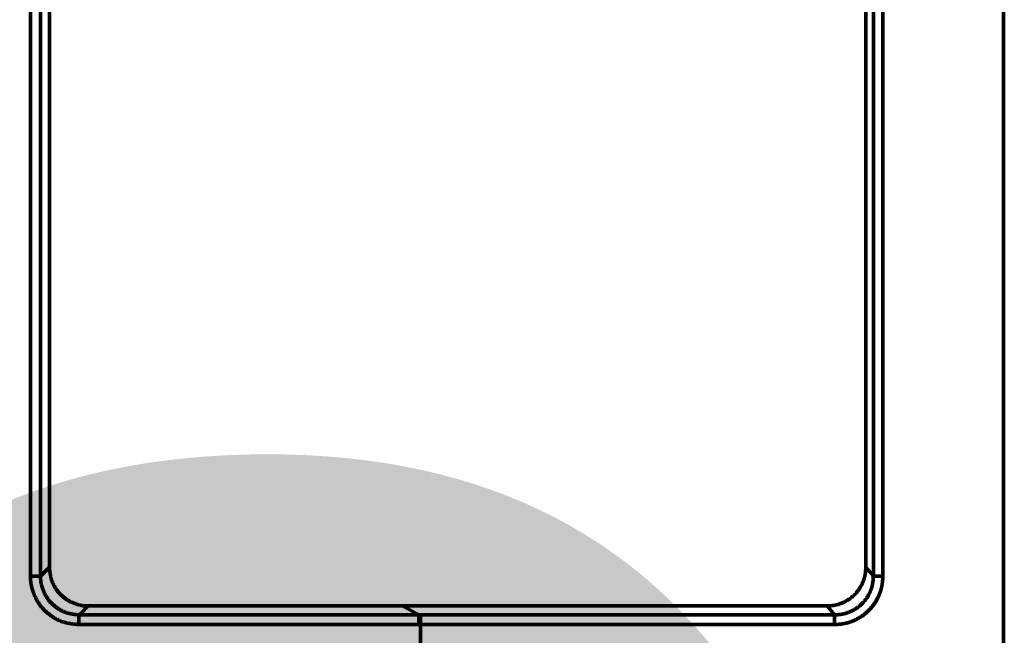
# Model space of a CAD drawing. Header units: millimetres. Extents: x -6033 to 120673, y -4970 to 90533.
# Drawn here: x 87178 to 87229.1, y 68398.7 to 68430.4 of the extents above; entities that cross this region are included whole.
import ezdxf
from ezdxf.enums import TextEntityAlignment as Align

# ---------------------------------------------------------------- set-up
doc = ezdxf.new("R2010")
doc.units = ezdxf.units.MM
doc.linetypes.add('I-PLAN$0$ACAD_ISO02W100', pattern=[15, 12, -3])
doc.linetypes.add('I-PLAN$0$DASH', pattern=[0.35, 0.25, -0.1])
doc.layers.add('I-AR$0$I-SCOPE', color=252, linetype='Continuous', lineweight=35)
doc.layers.add('I-PLAN$0$_ACM-A-WALL-HACH', color=251, linetype='Continuous', lineweight=9)
for name, color, linetype in [('I-CEILING$0$I-RCP-AIR', 64, 'Continuous'), ('I-CEILING$0$RC-Hatch【天花填充】', 251, 'Continuous'), ('I-PLAN$0$I-PL-FURN', 1, 'I-PLAN$0$DASH')]:
    doc.layers.add(name, color=color, linetype=linetype)
doc.styles.add('I-CEILING$0$黑体', font='simhei.ttf', dxfattribs={"height": 600})
doc.styles.add('I-PLAN$0$Arial', font='ARIALUNI.ttf')

# ---------------------------------------------------------------- blocks, each defined once
blk = doc.blocks.new('I-AR')
at = {"layer": 'I-AR$0$I-SCOPE'}
h = blk.add_hatch(dxfattribs=at)
h.set_pattern_fill('ANSI31', color=256, scale=200)
h.paths.add_polyline_path([(63300, 72640), (66630, 72640), (66630, 70889.383), (90600, 70890), (90600, 66390), (96650, 66390), (96650, 24876.398), (18340, 24876.398), (18340, 66390), (48090, 66390), (48090, 72640), (51400, 72640), (51400, 72649.887), (52869.5, 72649.887), (52869.5, 72640), (55240, 72640), (55240, 72790), (59460, 72790), (59460, 72640), (61830.5, 72640), (61830.5, 72649.887), (63300, 72649.887)], flags=16)
h.paths.add_polyline_path([(7330, 0), (7330, -1770), (11180, -1770), (11180, 0), (18450, 0), (18450, 2900), (27550, 2900), (27550, 18090), (37037.331, 18090), (37037.331, 17350), (96200, 17350), (96200, 18120), (114640, 18120), (114640, 84500), (0, 84500), (0, 0)])
blk = doc.blocks.new('I-PLAN')
at = {"layer": 'I-PLAN$0$_ACM-A-WALL-HACH'}
h = blk.add_hatch(dxfattribs=at)
h.set_pattern_fill('ANSI31', color=256, scale=10, angle=45)
h.paths.add_polyline_path([(88260, 70790), (88260, 70890), (88030, 70890), (88030, 70790), (88230, 70790)], flags=17)
h.paths.add_polyline_path([(79671.546, 69390), (78155, 69390), (78155, 68990), (77955, 68990), (77955, 69590), (79671.546, 69590)], flags=17)
h.paths.add_polyline_path([(80271.546, 69390), (80271.546, 69590), (80780, 69590), (80780, 68990), (80580, 68990), (80580, 69390)], flags=17)
h.paths.add_polyline_path([(74580, 69590), (73930, 69590), (73930, 69390), (74580, 69390)])
h.paths.add_polyline_path([(68780, 69590), (69430, 69590), (69430, 69390), (68780, 69390)])
h.paths.add_polyline_path([(87280, 66490), (87480, 66490), (87480, 66390), (87280, 66390)])
h.paths.add_polyline_path([(82180, 68990), (82180, 69390), (84230, 69390), (84230, 66490), (84430, 66490), (84430, 69390), (85280, 69390), (85280, 69590), (81980, 69590), (81980, 68990)])
h.paths.add_polyline_path([(87480, 67390), (87480, 69390), (88280, 69390), (88280, 69590), (88080, 69590), (86480, 69590), (86480, 69390), (87280, 69390), (87280, 67390)], flags=17)
h.paths.add_polyline_path([(72130, 68170), (72130, 66490), (72330, 66490), (72330, 67870), (73130, 67870), (73130, 68070), (72330, 68070), (72330, 68170)])
h.paths.add_polyline_path([(71230, 68170), (71230, 66390), (71030, 66390), (71030, 67870), (70230, 67870), (70230, 68070), (71030, 68070), (71030, 68170)])
h.paths.add_polyline_path([(72130, 69070), (72330, 69070), (72330, 69390), (73030, 69390), (73030, 69590), (72130, 69590)])
h.paths.add_polyline_path([(71230, 69070), (71030, 69070), (71030, 69390), (70330, 69390), (70330, 69590), (71230, 69590)])
h.paths.add_polyline_path([(67800, 69490), (67830, 69490), (67830, 69590), (67800, 69590)], flags=17)
h.paths.add_polyline_path([(76755, 69590), (75180, 69590), (75180, 69390), (75330, 69390), (75330, 66390), (75530, 66390), (75530, 69390), (76555, 69390), (76555, 68990), (76755, 68990)])
h.paths.add_polyline_path([(68180, 69590), (68180, 69390), (68030, 69390), (68030, 66520), (67780, 66520), (67780, 66390), (67400, 66390), (67400, 66720), (67830, 66720), (67830, 69590)])
edge = h.paths.add_edge_path()
edge.add_line((89860, 70890), (88860, 70890))
edge.add_line((75530, 66520), (84230, 66520))
edge.add_line((75530, 66720), (84230, 66720))
at = {"layer": 'I-PLAN$0$I-PL-FURN', "linetype": 'I-PLAN$0$ACAD_ISO02W100', "insert": (86615.717, 68406.556), "char_height": 100, "width": 151170.16662, "attachment_point": 1, "style": 'I-PLAN$0$Arial'}
blk.add_mtext('{\\fArial Unicode MS|b0|i0|c134|p34;1800x700}', dxfattribs=at)
blk = doc.blocks.new('I-CEILING$0$RPK-22-40FSNQS')
at = {"color": 0, "lineweight": 50}
for p, q in [((-370.414504, -51.398138), (370.414516, -51.398138)), ((12.433968, -57.603182), (51.967658, -57.603182)), ((51.967658, -58.09299), (51.967658, -57.603182)), ((51.508896, -58.481218), (51.967658, -58.09299)), ((12.96214, -58.481218), (51.508896, -58.481218)), ((53.95866, -60.08462), (53.500048, -60.472714)), ((53.95866, -98.965252), (53.95866, -60.08462)), ((54.456598, -98.98318), (54.456598, -60.092556)), ((53.500048, -81.310286), (53.500048, -60.472714)), ((53.499988, -82.326264), (53.500048, -81.310286)), ((53.499988, -82.326264), (53.95866, -81.48232)), ((55.543384, -81.406264), (54.456598, -81.406264)), ((53.499988, -98.506596), (53.499988, -82.326264)), ((53.499988, -98.506596), (53.86167, -98.868256)), ((53.86167, -98.868256), (53.95866, -98.965252)), ((51.500938, -100.49814), (-48.000016, -100.49814)), ((51.70477, -100.701988), (51.500938, -100.49814)), ((51.957644, -100.954898), (51.70477, -100.701988)), ((-51.934698, -100.954898), (51.957644, -100.954898)), ((51.957644, -101.4741), (51.957644, -100.954898)), ((51.957644, -101.4741), (-51.934698, -101.4741))]:
    blk.add_line(p, q, dxfattribs=at)
for points in [[(51.967658, -57.603182), (51.98399, -57.604106), (52.00032, -57.605036), (52.01665, -57.605974), (52.032978, -57.606926), (52.049302, -57.607894), (52.065622, -57.608886), (52.08194, -57.609904), (52.09825, -57.610954), (52.114556, -57.612038), (52.130856, -57.613164), (52.147148, -57.614334), (52.163432, -57.615552), (52.179706, -57.616822), (52.195972, -57.618152), (52.212228, -57.619544), (52.228472, -57.621002), (52.244704, -57.622532), (52.260926, -57.624136), (52.277132, -57.62582), (52.293326, -57.62759), (52.309506, -57.629448), (52.32567, -57.6314), (52.341818, -57.633448), (52.357948, -57.6356), (52.374062, -57.637858), (52.390158, -57.640228), (52.406234, -57.642712), (52.422292, -57.645316), (52.438328, -57.648046), (52.454344, -57.650904), (52.470338, -57.653894), (52.48631, -57.657016), (52.502258, -57.660268), (52.518182, -57.66365), (52.534082, -57.667158), (52.549958, -57.670794), (52.565806, -57.674556), (52.58163, -57.67844), (52.597426, -57.682446), (52.613194, -57.686572), (52.628932, -57.690818), (52.644644, -57.695182), (52.660324, -57.699662), (52.675976, -57.704256), (52.691596, -57.708966), (52.707184, -57.713786), (52.72274, -57.718718), (52.738262, -57.723758), (52.753752, -57.728908), (52.769208, -57.734162), (52.784628, -57.739522), (52.800012, -57.744986), (52.815362, -57.750554), (52.830672, -57.75622), (52.845948, -57.761988), (52.861184, -57.767852), (52.87638, -57.773814), (52.891538, -57.77987), (52.906656, -57.78602), (52.921734, -57.792262), (52.93677, -57.798598), (52.951764, -57.805022), (52.966714, -57.811538), (52.981622, -57.818146), (52.996486, -57.824844), (53.011304, -57.831632), (53.02608, -57.838512), (53.040808, -57.845484), (53.05549, -57.852546), (53.070124, -57.8597), (53.084712, -57.866944), (53.099252, -57.87428), (53.113742, -57.881706), (53.128184, -57.889222), (53.142574, -57.89683), (53.156914, -57.90453), (53.171204, -57.91232), (53.185442, -57.920202), (53.199626, -57.928174), (53.213758, -57.936238), (53.227836, -57.944392), (53.24186, -57.952638), (53.255828, -57.960974), (53.269742, -57.9694), (53.283598, -57.977918), (53.297398, -57.986528), (53.311142, -57.995228), (53.324826, -58.00402), (53.338452, -58.012902), (53.35202, -58.021874), (53.365526, -58.03094), (53.378974, -58.040094), (53.39236, -58.049338), (53.405684, -58.058672), (53.418946, -58.068094), (53.432146, -58.077606), (53.445284, -58.087206), (53.458358, -58.096892), (53.471366, -58.106666), (53.484312, -58.116524), (53.497192, -58.12647), (53.510006, -58.1365), (53.522756, -58.146616), (53.535438, -58.156814), (53.548052, -58.167098), (53.5606, -58.177464), (53.57308, -58.187912), (53.58549, -58.198444), (53.597832, -58.209056), (53.610104, -58.21975), (53.622306, -58.230524), (53.634438, -58.241376), (53.646498, -58.25231), (53.658486, -58.263322), (53.670402, -58.274412), (53.682246, -58.28558), (53.694018, -58.296826), (53.705714, -58.308148), (53.717336, -58.319548), (53.728884, -58.331022), (53.740358, -58.342572), (53.751754, -58.354196), (53.763076, -58.365894), (53.77432, -58.377666), (53.785486, -58.389512), (53.796574, -58.40143), (53.807584, -58.413422), (53.818516, -58.425484), (53.829368, -58.437616), (53.84014, -58.44982), (53.85083, -58.462094), (53.861442, -58.474438), (53.87197, -58.486852), (53.882416, -58.499332), (53.89278, -58.511882), (53.903062, -58.5245), (53.91326, -58.537184), (53.923372, -58.549934), (53.933402, -58.56275), (53.943344, -58.575632), (53.953202, -58.58858), (53.962974, -58.601592), (53.97266, -58.614668), (53.982256, -58.627806), (53.991766, -58.64101), (54.001188, -58.654274), (54.01052, -58.6676), (54.019764, -58.680988), (54.028916, -58.694438), (54.03798, -58.707946), (54.046952, -58.721516), (54.055832, -58.735144), (54.064624, -58.748832), (54.073322, -58.762578), (54.08193, -58.77638), (54.090448, -58.79024), (54.098874, -58.804156), (54.10721, -58.818128), (54.115454, -58.832154), (54.123606, -58.846234), (54.131668, -58.86037), (54.13964, -58.874556), (54.14752, -58.888796), (54.15531, -58.90309), (54.163008, -58.917432), (54.170616, -58.931826), (54.178132, -58.94627), (54.185556, -58.960764), (54.192892, -58.975306), (54.200134, -58.989896), (54.207286, -59.004534), (54.214348, -59.01922), (54.221318, -59.03395), (54.228198, -59.048728), (54.234986, -59.06355), (54.241684, -59.078416), (54.24829, -59.093326), (54.254804, -59.10828), (54.261228, -59.123276), (54.267562, -59.138314), (54.273804, -59.153394), (54.279954, -59.168514), (54.286008, -59.183674), (54.291968, -59.198874), (54.297832, -59.214114), (54.303598, -59.22939), (54.309264, -59.244704), (54.314828, -59.260056), (54.320292, -59.275444), (54.32565, -59.290866), (54.330904, -59.306324), (54.336052, -59.321816), (54.341092, -59.337342), (54.346022, -59.3529), (54.35084, -59.36849), (54.355548, -59.384112), (54.360142, -59.399766), (54.36462, -59.41545), (54.368982, -59.431162), (54.373226, -59.446904), (54.377352, -59.462676), (54.381356, -59.478474), (54.38524, -59.4943), (54.388998, -59.51015), (54.392634, -59.526028), (54.396142, -59.54193), (54.399522, -59.557858), (54.402774, -59.573808), (54.405896, -59.589782), (54.408884, -59.60578), (54.411742, -59.621798), (54.41447, -59.637836), (54.417074, -59.653896), (54.419558, -59.669976), (54.421926, -59.686074), (54.424184, -59.70219), (54.426334, -59.718324), (54.428384, -59.734476), (54.430334, -59.750642), (54.432192, -59.766824), (54.43396, -59.78302), (54.435646, -59.799232), (54.43725, -59.815456), (54.438778, -59.831692), (54.440236, -59.847938), (54.441628, -59.864198), (54.442956, -59.880466), (54.444228, -59.896744), (54.445446, -59.913032), (54.446616, -59.929326), (54.44774, -59.945628), (54.448826, -59.961938), (54.449874, -59.978252), (54.450892, -59.994572), (54.451884, -60.010896), (54.452854, -60.027222), (54.453806, -60.043554), (54.454744, -60.059886), (54.455674, -60.07622), (54.456598, -60.092556)], [(51.967658, -58.09299), (12.433954, -58.09299)], [(53.95866, -60.08462), (53.957946, -60.07153), (53.957228, -60.05844), (53.956504, -60.045352), (53.955768, -60.032266), (53.955018, -60.019182), (53.954252, -60.0061), (53.953462, -59.993022), (53.952648, -59.97995), (53.951806, -59.96688), (53.950932, -59.953816), (53.950022, -59.940758), (53.949074, -59.927708), (53.948082, -59.914664), (53.947044, -59.901626), (53.945956, -59.888598), (53.944814, -59.87558), (53.943616, -59.86257), (53.942358, -59.84957), (53.941034, -59.83658), (53.939644, -59.823602), (53.938182, -59.810636), (53.936644, -59.797682), (53.93503, -59.78474), (53.933332, -59.771814), (53.93155, -59.7589), (53.929678, -59.746002), (53.927714, -59.733118), (53.925654, -59.720252), (53.923492, -59.707402), (53.92123, -59.694568), (53.91886, -59.681752), (53.916384, -59.668954), (53.913804, -59.656176), (53.91112, -59.643416), (53.908334, -59.630676), (53.905448, -59.617956), (53.90246, -59.605258), (53.899374, -59.59258), (53.896192, -59.579924), (53.89291, -59.567292), (53.889534, -59.55468), (53.886064, -59.542094), (53.8825, -59.52953), (53.878844, -59.516992), (53.875098, -59.504478), (53.87126, -59.49199), (53.867334, -59.479528), (53.86332, -59.467092), (53.85922, -59.454684), (53.855034, -59.442302), (53.850764, -59.42995), (53.846412, -59.417626), (53.841976, -59.40533), (53.83746, -59.393064), (53.832864, -59.38083), (53.82819, -59.368624), (53.823436, -59.356452), (53.818608, -59.34431), (53.813704, -59.3322), (53.808726, -59.320124), (53.803674, -59.30808), (53.79855, -59.29607), (53.793352, -59.284096), (53.78808, -59.272156), (53.782736, -59.26025), (53.77732, -59.24838), (53.77183, -59.236546), (53.766268, -59.22475), (53.760632, -59.21299), (53.754924, -59.20127), (53.749142, -59.189586), (53.743286, -59.177942), (53.737358, -59.166336), (53.731358, -59.15477), (53.725284, -59.143244), (53.719136, -59.13176), (53.712916, -59.120316), (53.706624, -59.108914), (53.700258, -59.097554), (53.693818, -59.086238), (53.687306, -59.074964), (53.680722, -59.063734), (53.674064, -59.052548), (53.667332, -59.041406), (53.660528, -59.03031), (53.65365, -59.01926), (53.6467, -59.008256), (53.639678, -58.9973), (53.63258, -58.98639), (53.625412, -58.975526), (53.61817, -58.964712), (53.610854, -58.953946), (53.603468, -58.94323), (53.596008, -58.932562), (53.588478, -58.921944), (53.580878, -58.911378), (53.573206, -58.90086), (53.565466, -58.890394), (53.557654, -58.87998), (53.549774, -58.869618), (53.541826, -58.859306), (53.533808, -58.849048), (53.525722, -58.838844), (53.51757, -58.828692), (53.50935, -58.818596), (53.501064, -58.808552), (53.49271, -58.798564), (53.484292, -58.78863), (53.475806, -58.778752), (53.467258, -58.76893), (53.458644, -58.759164), (53.449964, -58.749456), (53.441222, -58.739804), (53.432418, -58.73021), (53.423548, -58.720672), (53.414618, -58.711196), (53.405624, -58.701776), (53.39657, -58.692416), (53.387452, -58.683116), (53.378276, -58.673876), (53.369038, -58.664696), (53.35974, -58.655576), (53.350382, -58.646518), (53.340966, -58.637522), (53.33149, -58.628588), (53.321958, -58.619716), (53.312366, -58.610908), (53.302716, -58.602162), (53.29301, -58.59348), (53.283246, -58.584862), (53.273426, -58.57631), (53.263552, -58.56782), (53.25362, -58.559398), (53.243634, -58.551042), (53.233594, -58.542752), (53.223498, -58.534528), (53.213348, -58.52637), (53.203146, -58.518282), (53.19289, -58.51026), (53.182582, -58.502308), (53.172222, -58.494424), (53.161808, -58.48661), (53.151346, -58.478864), (53.14083, -58.47119), (53.130264, -58.463584), (53.119648, -58.456052), (53.108982, -58.44859), (53.098268, -58.441198), (53.087504, -58.43388), (53.07669, -58.426636), (53.06583, -58.419462), (53.054922, -58.412364), (53.043966, -58.405336), (53.032964, -58.398382), (53.021916, -58.391502), (53.010822, -58.384694), (52.999682, -58.37796), (52.988498, -58.371298), (52.97727, -58.36471), (52.965998, -58.358194), (52.954684, -58.35175), (52.943326, -58.34538), (52.931926, -58.339084), (52.920484, -58.33286), (52.909002, -58.32671), (52.897478, -58.320632), (52.885914, -58.314628), (52.87431, -58.308696), (52.862668, -58.302836), (52.850986, -58.29705), (52.839266, -58.291338), (52.827508, -58.285698), (52.815714, -58.280132), (52.803882, -58.274638), (52.792014, -58.269218), (52.78011, -58.26387), (52.76817, -58.258596), (52.756196, -58.253394), (52.744188, -58.248264), (52.732146, -58.24321), (52.72007, -58.238228), (52.707962, -58.233318), (52.695822, -58.228486), (52.68365, -58.22373), (52.671446, -58.21905), (52.659212, -58.21445), (52.646948, -58.209928), (52.634654, -58.205488), (52.62233, -58.20113), (52.609978, -58.196856), (52.597598, -58.192666), (52.585192, -58.18856), (52.572756, -58.184542), (52.560296, -58.18061), (52.547808, -58.176768), (52.535296, -58.173016), (52.522758, -58.169356), (52.510196, -58.165786), (52.497608, -58.162312), (52.485, -58.15893), (52.472366, -58.155644), (52.459712, -58.152456), (52.447034, -58.149366), (52.434336, -58.146374), (52.421616, -58.143482), (52.408876, -58.14069), (52.396118, -58.138002), (52.383338, -58.135418), (52.37054, -58.132938), (52.357724, -58.130564), (52.344892, -58.128296), (52.33204, -58.126132), (52.319172, -58.124066), (52.30629, -58.122098), (52.29339, -58.12022), (52.280478, -58.118434), (52.26755, -58.116732), (52.254608, -58.115112), (52.241654, -58.11357), (52.228688, -58.112104), (52.21571, -58.110708), (52.20272, -58.10938), (52.18972, -58.108116), (52.17671, -58.106912), (52.16369, -58.105766), (52.15066, -58.104674), (52.137624, -58.10363), (52.124578, -58.102634), (52.111526, -58.10168), (52.098468, -58.100766), (52.085404, -58.099886), (52.072334, -58.09904), (52.05926, -58.09822), (52.046182, -58.097428), (52.0331, -58.096656), (52.020016, -58.0959), (52.006928, -58.09516), (51.993838, -58.094432), (51.980748, -58.09371), (51.967658, -58.09299)], [(53.500048, -60.472714), (53.499308, -60.459646), (53.498566, -60.446578), (53.497814, -60.433512), (53.497054, -60.420448), (53.49628, -60.407386), (53.495486, -60.394326), (53.494672, -60.38127), (53.493834, -60.36822), (53.492966, -60.355172), (53.492066, -60.34213), (53.491132, -60.329094), (53.490158, -60.316064), (53.489142, -60.303042), (53.488078, -60.290028), (53.486966, -60.27702), (53.4858, -60.264022), (53.484578, -60.251034), (53.483294, -60.238054), (53.481946, -60.225086), (53.480532, -60.21213), (53.479046, -60.199184), (53.477486, -60.18625), (53.475846, -60.17333), (53.474126, -60.160422), (53.47232, -60.14753), (53.470426, -60.13465), (53.468438, -60.121788), (53.466354, -60.10894), (53.464172, -60.096108), (53.461886, -60.083294), (53.459494, -60.070498), (53.456996, -60.057718), (53.454396, -60.044958), (53.45169, -60.032216), (53.448884, -60.019494), (53.445976, -60.006794), (53.442968, -59.994112), (53.439862, -59.981452), (53.436656, -59.968814), (53.433356, -59.956198), (53.42996, -59.943604), (53.42647, -59.931032), (53.422886, -59.918486), (53.419212, -59.905964), (53.415446, -59.893466), (53.41159, -59.880994), (53.407646, -59.868546), (53.403614, -59.856126), (53.399496, -59.843734), (53.395292, -59.831368), (53.391004, -59.81903), (53.386634, -59.80672), (53.38218, -59.794438), (53.377648, -59.782188), (53.373034, -59.769966), (53.368344, -59.757774), (53.363574, -59.745616), (53.35873, -59.733486), (53.35381, -59.72139), (53.348816, -59.709328), (53.343748, -59.697296), (53.33861, -59.6853), (53.333396, -59.673336), (53.328112, -59.661408), (53.322754, -59.649516), (53.317322, -59.637658), (53.311818, -59.625836), (53.306242, -59.61405), (53.300592, -59.602302), (53.29487, -59.590592), (53.289076, -59.57892), (53.283208, -59.567286), (53.277268, -59.55569), (53.271254, -59.544134), (53.265168, -59.53262), (53.25901, -59.521144), (53.252778, -59.50971), (53.246474, -59.498318), (53.240096, -59.486968), (53.233646, -59.47566), (53.227124, -59.464396), (53.220528, -59.453174), (53.21386, -59.441996), (53.20712, -59.430864), (53.200306, -59.419776), (53.193418, -59.408734), (53.18646, -59.397736), (53.179428, -59.386786), (53.172322, -59.375884), (53.165144, -59.365028), (53.157894, -59.35422), (53.15057, -59.343462), (53.143176, -59.332752), (53.13571, -59.32209), (53.128174, -59.311478), (53.120566, -59.300916), (53.112888, -59.290404), (53.10514, -59.279944), (53.097322, -59.269534), (53.089436, -59.259176), (53.081482, -59.24887), (53.073458, -59.238618), (53.065368, -59.228416), (53.05721, -59.21827), (53.048986, -59.208176), (53.040694, -59.198136), (53.032338, -59.18815), (53.023914, -59.17822), (53.015426, -59.168346), (53.006874, -59.158526), (52.998256, -59.148764), (52.989576, -59.139056), (52.980832, -59.129408), (52.972024, -59.119814), (52.963152, -59.11028), (52.95422, -59.100804), (52.945226, -59.091386), (52.93617, -59.082028), (52.927052, -59.072728), (52.917874, -59.063488), (52.908636, -59.05431), (52.899338, -59.04519), (52.889982, -59.036132), (52.880566, -59.027136), (52.871092, -59.018202), (52.861558, -59.00933), (52.851968, -59.00052), (52.84232, -58.991774), (52.832616, -58.98309), (52.822856, -58.974472), (52.813038, -58.965918), (52.803166, -58.957428), (52.793238, -58.949002), (52.783254, -58.940644), (52.773218, -58.932352), (52.763126, -58.924124), (52.75298, -58.915966), (52.742782, -58.907874), (52.73253, -58.89985), (52.722228, -58.891892), (52.711872, -58.884006), (52.701464, -58.876186), (52.691006, -58.868438), (52.680496, -58.860758), (52.669936, -58.85315), (52.659326, -58.845612), (52.648666, -58.838144), (52.637958, -58.830748), (52.6272, -58.823426), (52.616394, -58.816174), (52.60554, -58.808996), (52.594638, -58.80189), (52.58369, -58.794856), (52.572696, -58.787896), (52.561654, -58.78101), (52.550568, -58.774194), (52.539438, -58.767452), (52.528262, -58.760784), (52.517042, -58.754186), (52.505778, -58.747664), (52.494472, -58.741212), (52.483124, -58.734834), (52.471734, -58.728528), (52.460302, -58.722296), (52.448828, -58.716136), (52.437314, -58.71005), (52.425762, -58.704036), (52.414168, -58.698094), (52.402536, -58.692226), (52.390866, -58.68643), (52.379156, -58.680708), (52.36741, -58.675058), (52.355626, -58.66948), (52.343806, -58.663976), (52.33195, -58.658544), (52.32006, -58.653186), (52.308132, -58.6479), (52.296172, -58.642688), (52.284176, -58.637548), (52.272148, -58.63248), (52.260086, -58.627486), (52.247992, -58.622566), (52.235864, -58.61772), (52.223706, -58.612952), (52.211518, -58.60826), (52.199298, -58.603646), (52.18705, -58.599112), (52.174772, -58.59466), (52.162464, -58.590288), (52.150128, -58.586), (52.137764, -58.581796), (52.125372, -58.577676), (52.112956, -58.573644), (52.10051, -58.569698), (52.08804, -58.565842), (52.075546, -58.562076), (52.063026, -58.5584), (52.050482, -58.554816), (52.037914, -58.551324), (52.025322, -58.547928), (52.012708, -58.544626), (52.000072, -58.541422), (51.987414, -58.538316), (51.974736, -58.535306), (51.962036, -58.532398), (51.949316, -58.529592), (51.936578, -58.526886), (51.92382, -58.524284), (51.911042, -58.521786), (51.898248, -58.519394), (51.885436, -58.517108), (51.872606, -58.514926), (51.85976, -58.512842), (51.8469, -58.510854), (51.834024, -58.50896), (51.821132, -58.507154), (51.808228, -58.505432), (51.79531, -58.503794), (51.782378, -58.502232), (51.769434, -58.500746), (51.75648, -58.49933), (51.743514, -58.497982), (51.730538, -58.496698), (51.71755, -58.495474), (51.704556, -58.494308), (51.69155, -58.493196), (51.678538, -58.492132), (51.665518, -58.491114), (51.65249, -58.49014), (51.639456, -58.489204), (51.626418, -58.488304), (51.613372, -58.487436), (51.600324, -58.486596), (51.58727, -58.485782), (51.574212, -58.484988), (51.561152, -58.484214), (51.54809, -58.483452), (51.535026, -58.482702), (51.52196, -58.481958), (51.508896, -58.481218)], [(53.95866, -60.08462), (53.959176, -60.084676), (53.95969, -60.084732), (53.960204, -60.084788), (53.96072, -60.084844), (53.961238, -60.0849), (53.961758, -60.084954), (53.962278, -60.08501), (53.9628, -60.085066), (53.963326, -60.08512), (53.963854, -60.085176), (53.964386, -60.08523), (53.96492, -60.085284), (53.965458, -60.085338), (53.966, -60.085392), (53.966548, -60.085446), (53.967098, -60.0855), (53.967656, -60.085552), (53.968218, -60.085606), (53.968784, -60.085658), (53.969358, -60.08571), (53.969938, -60.08576), (53.970524, -60.085812), (53.971116, -60.085862), (53.971716, -60.085912), (53.972324, -60.085962), (53.972938, -60.08601), (53.973562, -60.086058), (53.974194, -60.086106), (53.974834, -60.086154), (53.975484, -60.0862), (53.976352, -60.08626), (53.977234, -60.08632), (53.978134, -60.086378), (53.97905, -60.086434), (53.979982, -60.08649), (53.98093, -60.086546), (53.981894, -60.0866), (53.982874, -60.086654), (53.983872, -60.086706), (53.984886, -60.086758), (53.985916, -60.08681), (53.986964, -60.08686), (53.988028, -60.08691), (53.98911, -60.08696), (53.990206, -60.087008), (53.991322, -60.087056), (53.992452, -60.087104), (53.993602, -60.087152), (53.994766, -60.087198), (53.99595, -60.087246), (53.997148, -60.087292), (53.998366, -60.087338), (53.9996, -60.087384), (54.000852, -60.08743), (54.00212, -60.087476), (54.003408, -60.087522), (54.004712, -60.087568), (54.006032, -60.087614), (54.007372, -60.08766), (54.008728, -60.087704), (54.010104, -60.08775), (54.011496, -60.087796), (54.012904, -60.087842), (54.014332, -60.08789), (54.015776, -60.087936), (54.017238, -60.087982), (54.018716, -60.088028), (54.020212, -60.088074), (54.021724, -60.08812), (54.023254, -60.088168), (54.0248, -60.088214), (54.026364, -60.08826), (54.027944, -60.088306), (54.02954, -60.088352), (54.031152, -60.088398), (54.032782, -60.088446), (54.034428, -60.088492), (54.036088, -60.088538), (54.037766, -60.088584), (54.03946, -60.088628), (54.04117, -60.088674), (54.042896, -60.08872), (54.044638, -60.088764), (54.046394, -60.08881), (54.048168, -60.088854), (54.049956, -60.0889), (54.051758, -60.088944), (54.053578, -60.088988), (54.055412, -60.089032), (54.057262, -60.089076), (54.059126, -60.08912), (54.061006, -60.089162), (54.0629, -60.089206), (54.06481, -60.089248), (54.066734, -60.08929), (54.068672, -60.089332), (54.070626, -60.089374), (54.072594, -60.089416), (54.074576, -60.089456), (54.076572, -60.089498), (54.078584, -60.089538), (54.08061, -60.08958), (54.08265, -60.08962), (54.084702, -60.08966), (54.08677, -60.0897), (54.088852, -60.089738), (54.090948, -60.089778), (54.093058, -60.089818), (54.095182, -60.089856), (54.097318, -60.089894), (54.09947, -60.089932), (54.101634, -60.089972), (54.103812, -60.090008), (54.106002, -60.090046), (54.108208, -60.090084), (54.110426, -60.090122), (54.112656, -60.090158), (54.114902, -60.090196), (54.117158, -60.090232), (54.11943, -60.090268), (54.121714, -60.090304), (54.12401, -60.09034), (54.126318, -60.090376), (54.12864, -60.090412), (54.130974, -60.090446), (54.133322, -60.090482), (54.13568, -60.090516), (54.138052, -60.09055), (54.140434, -60.090586), (54.14283, -60.09062), (54.145238, -60.090652), (54.147656, -60.090686), (54.150088, -60.09072), (54.15253, -60.090752), (54.154984, -60.090786), (54.15745, -60.090818), (54.159926, -60.09085), (54.162414, -60.090882), (54.164914, -60.090914), (54.167424, -60.090946), (54.169946, -60.090976), (54.172478, -60.091008), (54.175022, -60.091038), (54.177574, -60.091068), (54.18014, -60.091098), (54.182714, -60.091128), (54.185298, -60.091158), (54.187894, -60.091186), (54.1905, -60.091216), (54.193116, -60.091244), (54.195742, -60.091272), (54.198378, -60.0913), (54.201022, -60.091328), (54.203678, -60.091354), (54.206342, -60.091382), (54.209016, -60.091408), (54.2117, -60.091434), (54.214392, -60.09146), (54.217094, -60.091486), (54.219804, -60.091512), (54.222524, -60.091536), (54.225252, -60.091562), (54.22799, -60.091586), (54.230736, -60.09161), (54.23349, -60.091634), (54.236254, -60.091658), (54.239026, -60.09168), (54.241806, -60.091704), (54.244594, -60.091726), (54.24739, -60.09175), (54.250194, -60.091772), (54.253006, -60.091794), (54.255824, -60.091816), (54.258652, -60.091836), (54.261488, -60.091858), (54.26433, -60.091878), (54.26718, -60.0919), (54.270036, -60.09192), (54.272902, -60.09194), (54.275772, -60.09196), (54.27865, -60.091978), (54.281536, -60.091998), (54.284428, -60.092016), (54.287326, -60.092036), (54.290232, -60.092054), (54.293144, -60.092072), (54.29606, -60.09209), (54.298984, -60.092108), (54.301914, -60.092124), (54.30485, -60.092142), (54.307792, -60.092158), (54.31074, -60.092174), (54.313692, -60.09219), (54.31665, -60.092206), (54.319614, -60.092222), (54.322582, -60.092236), (54.325556, -60.092252), (54.328536, -60.092266), (54.33152, -60.09228), (54.334508, -60.092292), (54.3375, -60.092306), (54.340498, -60.092318), (54.3435, -60.092332), (54.346506, -60.092342), (54.349518, -60.092354), (54.352532, -60.092366), (54.35555, -60.092376), (54.358572, -60.092386), (54.361598, -60.092396), (54.364628, -60.092406), (54.367662, -60.092416), (54.370698, -60.092424), (54.373736, -60.092432), (54.37678, -60.09244), (54.379826, -60.092448), (54.382874, -60.092454), (54.385924, -60.092462), (54.388978, -60.092468), (54.392034, -60.092474), (54.395094, -60.09248), (54.398154, -60.092486), (54.401218, -60.09249), (54.404284, -60.092496), (54.40735, -60.0925), (54.41042, -60.092506), (54.41349, -60.09251), (54.416562, -60.092514), (54.419636, -60.092518), (54.422712, -60.092522), (54.425788, -60.092524), (54.428866, -60.092528), (54.431944, -60.092532), (54.435024, -60.092534), (54.438104, -60.092538), (54.441186, -60.09254), (54.444268, -60.092544), (54.44735, -60.092546), (54.450432, -60.09255), (54.453516, -60.092552), (54.456598, -60.092556)], [(53.95866, -81.398324), (53.959176, -81.398382), (53.95969, -81.398438), (53.960204, -81.398494), (53.96072, -81.39855), (53.961238, -81.398606), (53.961758, -81.398662), (53.962278, -81.398716), (53.9628, -81.398772), (53.963326, -81.398828), (53.963854, -81.398884), (53.964386, -81.398938), (53.96492, -81.398992), (53.965458, -81.399048), (53.966, -81.399102), (53.966548, -81.399156), (53.967098, -81.399208), (53.967656, -81.399262), (53.968216, -81.399314), (53.968784, -81.399368), (53.969358, -81.39942), (53.969938, -81.39947), (53.970524, -81.399522), (53.971116, -81.399572), (53.971716, -81.399622), (53.972324, -81.399672), (53.972938, -81.399722), (53.973562, -81.39977), (53.974194, -81.399818), (53.974834, -81.399866), (53.975484, -81.399912), (53.976352, -81.399972), (53.977234, -81.400032), (53.978134, -81.40009), (53.97905, -81.400146), (53.979982, -81.400202), (53.98093, -81.400258), (53.981894, -81.400312), (53.982874, -81.400366), (53.983872, -81.400418), (53.984886, -81.40047), (53.985916, -81.400522), (53.986964, -81.400572), (53.988028, -81.400622), (53.989108, -81.400672), (53.990206, -81.40072), (53.991322, -81.40077), (53.992452, -81.400818), (53.993602, -81.400864), (53.994766, -81.400912), (53.99595, -81.400958), (53.997148, -81.401004), (53.998366, -81.401052), (53.9996, -81.401098), (54.000852, -81.401142), (54.00212, -81.401188), (54.003408, -81.401234), (54.004712, -81.40128), (54.006032, -81.401326), (54.007372, -81.401372), (54.008728, -81.401416), (54.010104, -81.401462), (54.011496, -81.401508), (54.012904, -81.401554), (54.014332, -81.4016), (54.015776, -81.401648), (54.017238, -81.401694), (54.018716, -81.40174), (54.020212, -81.401786), (54.021724, -81.401832), (54.023254, -81.401878), (54.0248, -81.401926), (54.026364, -81.401972), (54.027944, -81.402018), (54.02954, -81.402064), (54.031152, -81.40211), (54.032782, -81.402156), (54.034428, -81.402202), (54.036088, -81.402248), (54.037766, -81.402294), (54.03946, -81.40234), (54.04117, -81.402386), (54.042896, -81.402432), (54.044638, -81.402476), (54.046394, -81.402522), (54.048168, -81.402566), (54.049956, -81.402612), (54.05176, -81.402656), (54.053578, -81.4027), (54.055412, -81.402744), (54.057262, -81.402788), (54.059126, -81.402832), (54.061006, -81.402874), (54.0629, -81.402918), (54.06481, -81.40296), (54.066734, -81.403002), (54.068672, -81.403044), (54.070626, -81.403086), (54.072594, -81.403128), (54.074576, -81.40317), (54.076572, -81.40321), (54.078584, -81.403252), (54.08061, -81.403292), (54.08265, -81.403332), (54.084702, -81.403372), (54.08677, -81.403412), (54.088852, -81.403452), (54.090948, -81.40349), (54.093058, -81.40353), (54.095182, -81.403568), (54.097318, -81.403608), (54.09947, -81.403646), (54.101634, -81.403684), (54.103812, -81.403722), (54.106002, -81.40376), (54.108208, -81.403796), (54.110426, -81.403834), (54.112656, -81.40387), (54.114902, -81.403908), (54.117158, -81.403944), (54.11943, -81.40398), (54.121714, -81.404016), (54.12401, -81.404052), (54.126318, -81.404088), (54.12864, -81.404122), (54.130974, -81.404158), (54.133322, -81.404192), (54.13568, -81.404228), (54.138052, -81.404262), (54.140434, -81.404296), (54.14283, -81.40433), (54.145238, -81.404364), (54.147656, -81.404396), (54.150088, -81.40443), (54.15253, -81.404462), (54.154984, -81.404496), (54.15745, -81.404528), (54.159926, -81.40456), (54.162414, -81.404592), (54.164914, -81.404624), (54.167424, -81.404654), (54.169946, -81.404686), (54.172478, -81.404716), (54.175022, -81.404746), (54.177574, -81.404778), (54.18014, -81.404806), (54.182714, -81.404836), (54.185298, -81.404866), (54.187894, -81.404894), (54.1905, -81.404924), (54.193116, -81.404952), (54.195742, -81.40498), (54.198378, -81.405008), (54.201022, -81.405036), (54.203678, -81.405064), (54.206342, -81.40509), (54.209016, -81.405116), (54.2117, -81.405144), (54.214392, -81.40517), (54.217094, -81.405196), (54.219804, -81.40522), (54.222524, -81.405246), (54.225252, -81.40527), (54.22799, -81.405296), (54.230736, -81.40532), (54.23349, -81.405344), (54.236254, -81.405368), (54.239026, -81.405392), (54.241806, -81.405414), (54.244594, -81.405438), (54.24739, -81.40546), (54.250194, -81.405482), (54.253006, -81.405504), (54.255824, -81.405526), (54.258652, -81.405548), (54.261488, -81.40557), (54.26433, -81.40559), (54.26718, -81.40561), (54.270036, -81.405632), (54.272902, -81.405652), (54.275772, -81.405672), (54.27865, -81.40569), (54.281536, -81.40571), (54.284428, -81.405728), (54.287326, -81.405748), (54.290232, -81.405766), (54.293144, -81.405784), (54.29606, -81.405802), (54.298984, -81.40582), (54.301914, -81.405836), (54.30485, -81.405854), (54.307792, -81.40587), (54.31074, -81.405886), (54.313692, -81.405902), (54.31665, -81.405918), (54.319614, -81.405932), (54.322582, -81.405948), (54.325556, -81.405962), (54.328536, -81.405976), (54.33152, -81.40599), (54.334508, -81.406002), (54.3375, -81.406016), (54.340498, -81.406028), (54.3435, -81.40604), (54.346506, -81.406052), (54.349518, -81.406064), (54.352532, -81.406074), (54.35555, -81.406086), (54.358572, -81.406096), (54.361598, -81.406106), (54.364628, -81.406114), (54.367662, -81.406124), (54.370698, -81.406132), (54.373736, -81.40614), (54.37678, -81.406148), (54.379826, -81.406156), (54.382874, -81.406162), (54.385924, -81.40617), (54.388978, -81.406176), (54.392034, -81.406182), (54.398154, -81.406194), (54.401218, -81.406198), (54.404284, -81.406204), (54.40735, -81.406208), (54.41042, -81.406212), (54.41349, -81.406218), (54.416562, -81.406222), (54.419636, -81.406226), (54.422712, -81.406228), (54.425788, -81.406232), (54.428866, -81.406236), (54.431944, -81.40624), (54.435024, -81.406242), (54.438104, -81.406246), (54.441186, -81.406248), (54.444268, -81.406252), (54.44735, -81.406254), (54.450432, -81.406258), (54.453516, -81.40626), (54.456598, -81.406264)], [(54.456598, -81.490302), (54.453516, -81.4903), (54.450432, -81.490296), (54.44735, -81.490294), (54.444268, -81.49029), (54.441186, -81.490288), (54.438104, -81.490284), (54.435024, -81.490282), (54.431944, -81.490278), (54.428866, -81.490274), (54.425788, -81.490272), (54.422712, -81.490268), (54.419636, -81.490264), (54.416562, -81.49026), (54.41349, -81.490256), (54.41042, -81.490252), (54.40735, -81.490246), (54.401218, -81.490238), (54.398154, -81.490232), (54.395094, -81.490226), (54.388978, -81.490214), (54.382874, -81.490202), (54.379826, -81.490194), (54.37678, -81.490186), (54.373738, -81.490178), (54.370698, -81.49017), (54.367662, -81.490162), (54.364628, -81.490154), (54.361598, -81.490144), (54.358572, -81.490134), (54.35555, -81.490124), (54.352532, -81.490114), (54.349518, -81.490102), (54.346506, -81.490092), (54.3435, -81.49008), (54.340498, -81.490068), (54.3375, -81.490054), (54.334508, -81.490042), (54.33152, -81.490028), (54.328536, -81.490014), (54.325556, -81.49), (54.322582, -81.489986), (54.319614, -81.489972), (54.31665, -81.489956), (54.313692, -81.48994), (54.31074, -81.489924), (54.307792, -81.489908), (54.30485, -81.489892), (54.301916, -81.489876), (54.298986, -81.489858), (54.296062, -81.48984), (54.293144, -81.489824), (54.290232, -81.489804), (54.287328, -81.489786), (54.284428, -81.489768), (54.281536, -81.489748), (54.278652, -81.48973), (54.275772, -81.48971), (54.2729, -81.48969), (54.270036, -81.48967), (54.26718, -81.48965), (54.26433, -81.489628), (54.261486, -81.489608), (54.258652, -81.489586), (54.255824, -81.489564), (54.253004, -81.489544), (54.250192, -81.48952), (54.247388, -81.489498), (54.244592, -81.489476), (54.241804, -81.489452), (54.239026, -81.48943), (54.236254, -81.489406), (54.23349, -81.489382), (54.230736, -81.489358), (54.22799, -81.489332), (54.225252, -81.489308), (54.222524, -81.489284), (54.219804, -81.489258), (54.217094, -81.489232), (54.214392, -81.489206), (54.2117, -81.48918), (54.209016, -81.489154), (54.206342, -81.489126), (54.203678, -81.4891), (54.201022, -81.489072), (54.198378, -81.489044), (54.195742, -81.489016), (54.193116, -81.488988), (54.1905, -81.488958), (54.187894, -81.48893), (54.185298, -81.4889), (54.182714, -81.48887), (54.180138, -81.48884), (54.177574, -81.48881), (54.17502, -81.48878), (54.172478, -81.48875), (54.169946, -81.488718), (54.167424, -81.488688), (54.164914, -81.488656), (54.162414, -81.488624), (54.159926, -81.488592), (54.15745, -81.48856), (54.154984, -81.488526), (54.15253, -81.488494), (54.150088, -81.48846), (54.147656, -81.488428), (54.145238, -81.488394), (54.14283, -81.48836), (54.140436, -81.488326), (54.138052, -81.488292), (54.13568, -81.488256), (54.133322, -81.488222), (54.130974, -81.488186), (54.12864, -81.488152), (54.126318, -81.488116), (54.12401, -81.48808), (54.121714, -81.488044), (54.11943, -81.488008), (54.117158, -81.487972), (54.114902, -81.487934), (54.112656, -81.487898), (54.110426, -81.48786), (54.108208, -81.487822), (54.106002, -81.487786), (54.10381, -81.487748), (54.101634, -81.48771), (54.099468, -81.487672), (54.097318, -81.487632), (54.09518, -81.487594), (54.093058, -81.487554), (54.090948, -81.487516), (54.088852, -81.487476), (54.08677, -81.487436), (54.084702, -81.487396), (54.082648, -81.487356), (54.08061, -81.487316), (54.078584, -81.487274), (54.076572, -81.487234), (54.074576, -81.487192), (54.072594, -81.48715), (54.070626, -81.487108), (54.068672, -81.487066), (54.066734, -81.487024), (54.06481, -81.486982), (54.0629, -81.486938), (54.061006, -81.486896), (54.059126, -81.486852), (54.057262, -81.486808), (54.055412, -81.486764), (54.053578, -81.48672), (54.051758, -81.486676), (54.049956, -81.48663), (54.048166, -81.486586), (54.046394, -81.48654), (54.044638, -81.486494), (54.042896, -81.486448), (54.04117, -81.486402), (54.03946, -81.486356), (54.037766, -81.48631), (54.036088, -81.486264), (54.034428, -81.486218), (54.032782, -81.486172), (54.031152, -81.486126), (54.02954, -81.486078), (54.027944, -81.486032), (54.026364, -81.485986), (54.024802, -81.485938), (54.023254, -81.485892), (54.021726, -81.485844), (54.020212, -81.485798), (54.018716, -81.485752), (54.017238, -81.485704), (54.015776, -81.485658), (54.014332, -81.485612), (54.012906, -81.485564), (54.011496, -81.485518), (54.010104, -81.485472), (54.008728, -81.485426), (54.007372, -81.48538), (54.006032, -81.485334), (54.00471, -81.485288), (54.003406, -81.485242), (54.00212, -81.485196), (54.000852, -81.48515), (53.9996, -81.485104), (53.998366, -81.485058), (53.997148, -81.485012), (53.995948, -81.484964), (53.994766, -81.484918), (53.9936, -81.48487), (53.992452, -81.484822), (53.99132, -81.484774), (53.990206, -81.484726), (53.989108, -81.484676), (53.988028, -81.484628), (53.986964, -81.484578), (53.985916, -81.484526), (53.984886, -81.484474), (53.983872, -81.484422), (53.982874, -81.48437), (53.981894, -81.484316), (53.98093, -81.484262), (53.979982, -81.484206), (53.97905, -81.48415), (53.978134, -81.484092), (53.977234, -81.484034), (53.976352, -81.483974), (53.975484, -81.483914), (53.974834, -81.483866), (53.974194, -81.48382), (53.973562, -81.48377), (53.972938, -81.483722), (53.972324, -81.483672), (53.971716, -81.483624), (53.971116, -81.483572), (53.970522, -81.483522), (53.969936, -81.48347), (53.969358, -81.483418), (53.968784, -81.483366), (53.968218, -81.483314), (53.967656, -81.48326), (53.9671, -81.483208), (53.966548, -81.483154), (53.966, -81.4831), (53.965458, -81.483044), (53.96492, -81.48299), (53.964386, -81.482936), (53.963854, -81.48288), (53.963326, -81.482824), (53.962802, -81.482768), (53.962278, -81.482712), (53.961758, -81.482656), (53.961238, -81.4826), (53.960722, -81.482544), (53.960206, -81.482488), (53.95969, -81.482432), (53.959176, -81.482376), (53.95866, -81.48232)], [(51.500938, -100.49814), (51.523488, -100.495972), (51.546036, -100.493794), (51.568578, -100.491594), (51.591112, -100.489362), (51.613636, -100.487088), (51.636144, -100.484762), (51.658638, -100.48237), (51.68111, -100.479906), (51.703562, -100.477356), (51.725988, -100.47471), (51.748386, -100.471958), (51.770754, -100.46909), (51.793088, -100.466094), (51.815386, -100.462962), (51.837646, -100.45968), (51.859866, -100.456238), (51.88204, -100.452626), (51.904166, -100.448836), (51.926244, -100.444854), (51.94827, -100.44067), (51.97024, -100.436274), (51.99215, -100.431654), (52.014002, -100.426802), (52.035788, -100.421706), (52.05751, -100.416354), (52.079162, -100.410738), (52.100742, -100.404846), (52.122248, -100.398668), (52.143676, -100.392192), (52.165024, -100.385408), (52.186288, -100.37831), (52.207468, -100.370898), (52.228558, -100.36318), (52.249556, -100.35516), (52.270462, -100.346844), (52.29127, -100.338236), (52.311978, -100.329346), (52.332582, -100.320174), (52.353082, -100.31073), (52.373474, -100.301018), (52.393754, -100.291044), (52.413922, -100.280812), (52.433972, -100.27033), (52.453902, -100.2596), (52.47371, -100.248632), (52.493394, -100.237428), (52.51295, -100.225996), (52.532374, -100.214342), (52.551666, -100.202468), (52.57082, -100.190384), (52.589836, -100.178092), (52.60871, -100.165598), (52.62744, -100.15291), (52.646022, -100.140032), (52.664454, -100.12697), (52.682732, -100.11373), (52.700856, -100.100316), (52.71882, -100.086734), (52.736622, -100.072992), (52.75426, -100.059092), (52.77173, -100.04504), (52.789034, -100.030834), (52.806166, -100.016472), (52.823128, -100.001948), (52.839918, -99.987262), (52.856534, -99.972408), (52.872974, -99.957386), (52.889238, -99.942188), (52.905324, -99.926816), (52.921232, -99.911264), (52.936958, -99.895528), (52.952504, -99.879606), (52.967866, -99.863496), (52.983044, -99.847194), (52.998036, -99.830694), (53.012842, -99.813998), (53.02746, -99.797098), (53.041888, -99.779994), (53.056124, -99.762682), (53.070168, -99.745158), (53.08402, -99.727418), (53.097676, -99.709462), (53.111138, -99.691284), (53.1244, -99.672882), (53.137464, -99.654252), (53.15033, -99.635392), (53.162992, -99.616296), (53.175452, -99.596964), (53.187708, -99.577392), (53.19976, -99.557576), (53.211604, -99.537518), (53.223238, -99.517232), (53.23466, -99.496742), (53.245868, -99.476064), (53.256856, -99.45522), (53.267624, -99.43423), (53.27817, -99.413114), (53.288486, -99.391892), (53.298576, -99.370586), (53.308432, -99.349214), (53.318054, -99.327798), (53.327436, -99.306358), (53.33658, -99.284912), (53.345478, -99.26348), (53.354132, -99.242086), (53.362536, -99.220748), (53.370688, -99.199486), (53.378584, -99.178318), (53.386224, -99.15727), (53.393602, -99.136356), (53.400718, -99.1156), (53.407566, -99.09502), (53.414146, -99.074638), (53.420456, -99.054474), (53.426488, -99.034548), (53.432246, -99.014878), (53.437722, -98.995486), (53.442914, -98.976394), (53.44782, -98.957618), (53.452438, -98.939182), (53.456672, -98.921508), (53.460636, -98.904164), (53.464338, -98.88714), (53.467792, -98.870424), (53.471002, -98.854006), (53.473982, -98.837872), (53.476738, -98.822012), (53.479282, -98.806414), (53.48162, -98.791068), (53.483764, -98.775962), (53.485722, -98.761084), (53.487502, -98.746424), (53.489116, -98.731968), (53.490574, -98.717706), (53.491882, -98.703626), (53.49305, -98.689718), (53.494088, -98.67597), (53.495006, -98.662372), (53.495812, -98.648908), (53.496518, -98.635572), (53.497128, -98.622348), (53.497656, -98.609228), (53.49811, -98.5962), (53.4985, -98.58325), (53.498832, -98.57037), (53.49912, -98.557546), (53.499368, -98.54477), (53.49959, -98.532026), (53.499794, -98.519306), (53.499988, -98.506596)], [(51.957644, -100.954898), (51.97077, -100.954716), (51.983906, -100.954524), (51.997066, -100.954314), (52.010262, -100.954074), (52.023504, -100.953796), (52.036806, -100.953468), (52.050178, -100.953082), (52.06363, -100.952628), (52.077178, -100.952098), (52.09083, -100.95148), (52.104598, -100.950764), (52.118496, -100.949942), (52.132536, -100.949004), (52.146726, -100.947938), (52.161082, -100.946738), (52.175612, -100.945392), (52.19033, -100.943892), (52.205246, -100.942226), (52.220374, -100.940386), (52.235724, -100.93836), (52.251308, -100.936142), (52.267138, -100.93372), (52.283226, -100.931084), (52.299584, -100.928226), (52.316222, -100.925134), (52.333152, -100.9218), (52.350388, -100.918214), (52.36794, -100.914366), (52.385818, -100.910248), (52.404038, -100.905846), (52.422602, -100.901158), (52.441498, -100.89618), (52.460706, -100.890918), (52.480204, -100.885374), (52.499974, -100.87955), (52.519994, -100.87345), (52.540244, -100.867076), (52.560706, -100.860434), (52.581358, -100.853524), (52.602182, -100.84635), (52.623156, -100.838914), (52.64426, -100.83122), (52.665476, -100.82327), (52.68678, -100.815068), (52.708156, -100.806618), (52.729582, -100.79792), (52.75104, -100.78898), (52.772506, -100.779798), (52.793962, -100.77038), (52.81539, -100.760728), (52.836766, -100.750842), (52.858072, -100.74073), (52.87929, -100.730392), (52.900396, -100.71983), (52.921372, -100.70905), (52.942198, -100.698052), (52.962854, -100.686842), (52.98332, -100.67542), (53.003574, -100.66379), (53.023598, -100.651956), (53.043376, -100.639922), (53.062906, -100.627684), (53.082192, -100.615248), (53.101238, -100.602614), (53.120046, -100.589784), (53.138622, -100.576758), (53.156966, -100.563538), (53.175082, -100.550124), (53.192976, -100.536518), (53.210648, -100.522724), (53.228104, -100.508738), (53.245346, -100.494566), (53.262376, -100.480206), (53.279202, -100.465662), (53.295822, -100.450934), (53.312242, -100.436022), (53.328464, -100.420928), (53.344494, -100.405654), (53.360332, -100.390202), (53.375984, -100.374572), (53.391452, -100.358764), (53.40674, -100.342782), (53.42185, -100.326626), (53.436788, -100.310298), (53.451554, -100.293796), (53.466154, -100.277126), (53.48059, -100.260286), (53.494866, -100.24328), (53.508986, -100.226106), (53.52295, -100.208766), (53.536764, -100.191264), (53.550422, -100.1736), (53.56392, -100.155778), (53.577248, -100.1378), (53.590406, -100.119668), (53.603386, -100.101386), (53.61618, -100.082956), (53.628788, -100.06438), (53.6412, -100.045662), (53.65341, -100.026804), (53.665416, -100.00781), (53.677212, -99.98868), (53.68879, -99.969418), (53.700144, -99.950028), (53.711272, -99.930512), (53.722166, -99.91087), (53.732822, -99.891108), (53.743232, -99.871228), (53.753392, -99.851232), (53.763298, -99.831124), (53.77294, -99.810904), (53.782318, -99.790576), (53.791422, -99.770144), (53.80025, -99.74961), (53.808792, -99.728976), (53.817048, -99.708244), (53.825008, -99.687418), (53.832668, -99.666502), (53.840022, -99.645496), (53.847066, -99.624402), (53.853796, -99.603226), (53.86022, -99.58197), (53.866348, -99.560634), (53.87219, -99.539224), (53.877758, -99.51774), (53.883064, -99.496188), (53.888114, -99.474568), (53.892924, -99.452884), (53.8975, -99.431138), (53.901854, -99.409334), (53.905998, -99.387474), (53.909942, -99.365562), (53.913694, -99.343598), (53.917268, -99.321588), (53.920674, -99.299534), (53.92392, -99.277436), (53.927018, -99.2553), (53.92998, -99.233128), (53.932816, -99.210922), (53.935534, -99.188686), (53.938148, -99.166422), (53.940666, -99.144134), (53.9431, -99.121822), (53.94546, -99.09949), (53.947756, -99.077144), (53.95, -99.054782), (53.952202, -99.032408), (53.954374, -99.010028), (53.956522, -98.987642), (53.95866, -98.965252)], [(54.456598, -98.98318), (54.453898, -99.011158), (54.451186, -99.039132), (54.448448, -99.067098), (54.445668, -99.095056), (54.442838, -99.122998), (54.43994, -99.150924), (54.436964, -99.17883), (54.433898, -99.20671), (54.430724, -99.234564), (54.427432, -99.262386), (54.424008, -99.290174), (54.42044, -99.317922), (54.416714, -99.345632), (54.412818, -99.373294), (54.408736, -99.40091), (54.404458, -99.428472), (54.399968, -99.45598), (54.395254, -99.483428), (54.390304, -99.510816), (54.385104, -99.538136), (54.379642, -99.565388), (54.373902, -99.592568), (54.367872, -99.61967), (54.36154, -99.646694), (54.354892, -99.673636), (54.347914, -99.70049), (54.340596, -99.727254), (54.33292, -99.753926), (54.324878, -99.7805), (54.316452, -99.806974), (54.307636, -99.833344), (54.298432, -99.859608), (54.288846, -99.88576), (54.278888, -99.9118), (54.26856, -99.937722), (54.257874, -99.963524), (54.246834, -99.989202), (54.235448, -100.014752), (54.223722, -100.040172), (54.211664, -100.065458), (54.19928, -100.090608), (54.186576, -100.115616), (54.173562, -100.14048), (54.160242, -100.165196), (54.146626, -100.189764), (54.132716, -100.214176), (54.118524, -100.23843), (54.104054, -100.262524), (54.089316, -100.286454), (54.074312, -100.310218), (54.059052, -100.333808), (54.043544, -100.357226), (54.027792, -100.380466), (54.011804, -100.403524), (53.995588, -100.4264), (53.97915, -100.449086), (53.962498, -100.471582), (53.945638, -100.493884), (53.928576, -100.515988), (53.91132, -100.53789), (53.893876, -100.55959), (53.876238, -100.581082), (53.858408, -100.602366), (53.840376, -100.623442), (53.82214, -100.644308), (53.803698, -100.664962), (53.785042, -100.6854), (53.76617, -100.705624), (53.747078, -100.725632), (53.72776, -100.74542), (53.708214, -100.764988), (53.688434, -100.784336), (53.668418, -100.80346), (53.64816, -100.822358), (53.627656, -100.84103), (53.606904, -100.859474), (53.585896, -100.87769), (53.564632, -100.895674), (53.543104, -100.913424), (53.52131, -100.930942), (53.499244, -100.948222), (53.476906, -100.965266), (53.454286, -100.982072), (53.431386, -100.998636), (53.408196, -101.014958), (53.384716, -101.031038), (53.36094, -101.04687), (53.336864, -101.062458), (53.312484, -101.077796), (53.287796, -101.092884), (53.2628, -101.10772), (53.237518, -101.122302), (53.211972, -101.136624), (53.18619, -101.150684), (53.160194, -101.164478), (53.134014, -101.178), (53.10767, -101.19125), (53.081188, -101.20422), (53.054596, -101.21691), (53.027914, -101.229314), (53.001172, -101.24143), (52.974394, -101.253252), (52.947602, -101.264778), (52.920824, -101.276004), (52.894084, -101.286924), (52.867408, -101.297538), (52.840818, -101.307838), (52.814342, -101.317824), (52.788006, -101.327492), (52.761832, -101.336836), (52.735846, -101.345852), (52.710072, -101.354538), (52.684538, -101.36289), (52.659268, -101.370904), (52.634286, -101.378576), (52.609616, -101.385904), (52.585286, -101.39288), (52.561318, -101.399504), (52.53774, -101.405772), (52.514574, -101.411678), (52.491842, -101.417222), (52.469532, -101.422414), (52.447632, -101.427268), (52.426126, -101.431792), (52.405002, -101.436), (52.384242, -101.439904), (52.363834, -101.443518), (52.343762, -101.446852), (52.32401, -101.449918), (52.304566, -101.45273), (52.285414, -101.4553), (52.266542, -101.457638), (52.24793, -101.459756), (52.229568, -101.46167), (52.21144, -101.463388), (52.193532, -101.464924), (52.175826, -101.46629), (52.158312, -101.467498), (52.140974, -101.46856), (52.123796, -101.46949), (52.106764, -101.470298), (52.089864, -101.470996), (52.07308, -101.471596), (52.0564, -101.472112), (52.039806, -101.472554), (52.023286, -101.472936), (52.006824, -101.47327), (51.990406, -101.473568), (51.974018, -101.47384), (51.957644, -101.4741)], [(54.456598, -98.98318), (54.453516, -98.983174), (54.450432, -98.983166), (54.44735, -98.98316), (54.444268, -98.983154), (54.441186, -98.983146), (54.438104, -98.98314), (54.435024, -98.983132), (54.431944, -98.983126), (54.428866, -98.983118), (54.425788, -98.98311), (54.419636, -98.983094), (54.416562, -98.983084), (54.41349, -98.983074), (54.41042, -98.983066), (54.40735, -98.983054), (54.404284, -98.983044), (54.401218, -98.983032), (54.398154, -98.983022), (54.395094, -98.983008), (54.392036, -98.982996), (54.388978, -98.982982), (54.385926, -98.982968), (54.382874, -98.982952), (54.379826, -98.982936), (54.37678, -98.98292), (54.373738, -98.982902), (54.370698, -98.982884), (54.367662, -98.982864), (54.364628, -98.982844), (54.361598, -98.982824), (54.358572, -98.982802), (54.35555, -98.982778), (54.352532, -98.982754), (54.349518, -98.98273), (54.346506, -98.982704), (54.3435, -98.982678), (54.340498, -98.98265), (54.3375, -98.982622), (54.334508, -98.982592), (54.33152, -98.982562), (54.328536, -98.982532), (54.325556, -98.9825), (54.322582, -98.982468), (54.319614, -98.982434), (54.31665, -98.9824), (54.313692, -98.982366), (54.31074, -98.98233), (54.307792, -98.982294), (54.30485, -98.982256), (54.301916, -98.982218), (54.298986, -98.98218), (54.296062, -98.98214), (54.293144, -98.9821), (54.290232, -98.98206), (54.287328, -98.982018), (54.284428, -98.981976), (54.281536, -98.981934), (54.278652, -98.98189), (54.275772, -98.981846), (54.2729, -98.981802), (54.270036, -98.981756), (54.26718, -98.98171), (54.26433, -98.981664), (54.261486, -98.981616), (54.258652, -98.981568), (54.255824, -98.98152), (54.253004, -98.98147), (54.250192, -98.98142), (54.247388, -98.98137), (54.244592, -98.981318), (54.241804, -98.981266), (54.239026, -98.981214), (54.236254, -98.98116), (54.23349, -98.981106), (54.230736, -98.981052), (54.22799, -98.980996), (54.225252, -98.98094), (54.222524, -98.980884), (54.219804, -98.980828), (54.217094, -98.98077), (54.214392, -98.980712), (54.2117, -98.980652), (54.209016, -98.980592), (54.206342, -98.980532), (54.203678, -98.98047), (54.201022, -98.98041), (54.198378, -98.980346), (54.195742, -98.980284), (54.193116, -98.98022), (54.1905, -98.980156), (54.187894, -98.98009), (54.185298, -98.980024), (54.182714, -98.979958), (54.180138, -98.979892), (54.177574, -98.979824), (54.17502, -98.979756), (54.172478, -98.979686), (54.169946, -98.979618), (54.167424, -98.979548), (54.164914, -98.979476), (54.162414, -98.979406), (54.159926, -98.979334), (54.15745, -98.97926), (54.154984, -98.979188), (54.15253, -98.979114), (54.150088, -98.97904), (54.147658, -98.978964), (54.145238, -98.97889), (54.14283, -98.978814), (54.140436, -98.978738), (54.138052, -98.97866), (54.13568, -98.978582), (54.133322, -98.978504), (54.130976, -98.978426), (54.12864, -98.978346), (54.12632, -98.978266), (54.12401, -98.978186), (54.121714, -98.978106), (54.11943, -98.978024), (54.117158, -98.977942), (54.1149, -98.97786), (54.112656, -98.977776), (54.110424, -98.977694), (54.108206, -98.97761), (54.106002, -98.977524), (54.10381, -98.97744), (54.101632, -98.977354), (54.099468, -98.977268), (54.097316, -98.977182), (54.09518, -98.977094), (54.093056, -98.977006), (54.090946, -98.976918), (54.08885, -98.97683), (54.086768, -98.97674), (54.084702, -98.97665), (54.082648, -98.97656), (54.080608, -98.976468), (54.078582, -98.976378), (54.076572, -98.976286), (54.074574, -98.976192), (54.072592, -98.976098), (54.070624, -98.976004), (54.068672, -98.97591), (54.066732, -98.975816), (54.064808, -98.97572), (54.0629, -98.975624), (54.061006, -98.975526), (54.059126, -98.975428), (54.057262, -98.97533), (54.055412, -98.975232), (54.053578, -98.975132), (54.05176, -98.975032), (54.049956, -98.974932), (54.048168, -98.974832), (54.046396, -98.97473), (54.04464, -98.974628), (54.042898, -98.974526), (54.041174, -98.974422), (54.039464, -98.97432), (54.03777, -98.974216), (54.036094, -98.974112), (54.034432, -98.97401), (54.032788, -98.973904), (54.031158, -98.9738), (54.029546, -98.973696), (54.02795, -98.973592), (54.02637, -98.973486), (54.024808, -98.973382), (54.02326, -98.973278), (54.02173, -98.973172), (54.020218, -98.973068), (54.018722, -98.972962), (54.017242, -98.972858), (54.01578, -98.972752), (54.014336, -98.972648), (54.012908, -98.972544), (54.011498, -98.97244), (54.010104, -98.972334), (54.008728, -98.972232), (54.00737, -98.972128), (54.00603, -98.972024), (54.004706, -98.97192), (54.003402, -98.971818), (54.002114, -98.971714), (54.000842, -98.97161), (53.99959, -98.971506), (53.998354, -98.971402), (53.997134, -98.971296), (53.995934, -98.971192), (53.99475, -98.971086), (53.993582, -98.970978), (53.992434, -98.970872), (53.9913, -98.970762), (53.990186, -98.970654), (53.989088, -98.970542), (53.988006, -98.970432), (53.986942, -98.970318), (53.985894, -98.970204), (53.984864, -98.970088), (53.98385, -98.969972), (53.982854, -98.969852), (53.981874, -98.969732), (53.980912, -98.96961), (53.979966, -98.969486), (53.979036, -98.96936), (53.978122, -98.969232), (53.977226, -98.9691), (53.976348, -98.968968), (53.975484, -98.968834), (53.97483, -98.968728), (53.974184, -98.96862), (53.973548, -98.968512), (53.97292, -98.968402), (53.972302, -98.968292), (53.971692, -98.96818), (53.97109, -98.968066), (53.970494, -98.967952), (53.969908, -98.967836), (53.969326, -98.96772), (53.968752, -98.967602), (53.968186, -98.967484), (53.967624, -98.967364), (53.967068, -98.967244), (53.966516, -98.967124), (53.96597, -98.967002), (53.96543, -98.96688), (53.964892, -98.966756), (53.96436, -98.966634), (53.96383, -98.96651), (53.963304, -98.966384), (53.96278, -98.96626), (53.96226, -98.966134), (53.961742, -98.96601), (53.96071, -98.965758), (53.960196, -98.965632), (53.959684, -98.965504), (53.959172, -98.965378), (53.95866, -98.965252)]]:
    blk.add_lwpolyline(points, dxfattribs=at)
blk = doc.blocks.new('I-CEILING')
at = {"layer": 'I-CEILING$0$RC-Hatch【天花填充】'}
h = blk.add_hatch(dxfattribs=at)
h.set_pattern_fill('_USER', color=256, scale=600, double=1, pattern_type=0)
h.set_pattern_definition([(0, (81980, 70481.47), (0, 600), []), (90, (81980, 70481.47), (-600, 4e-14), [])])
h.paths.add_polyline_path([(84430, 69390), (85280, 69390), (85280, 69590), (81980, 69590), (81980, 69090), (80780, 69090), (80780, 69590), (77955, 69590), (77955, 69090), (76755, 69090), (76755, 69590), (66630, 69590), (66630, 70790), (88030, 70790), (88030, 69590), (86480, 69590), (86480, 69390), (87280, 69390), (87280, 66390), (85430, 66390), (85430, 66490), (84430, 66490)])
at = {"layer": 'I-CEILING$0$I-RCP-AIR', "rotation": 269.9999999882699}
blk.add_blockref('I-CEILING$0$RPK-22-40FSNQS', (87280, 68453.738, 3000), dxfattribs=at)
at = {"layer": 'I-CEILING$0$I-RCP-AIR', "style": 'I-CEILING$0$黑体'}
for tag, p in [('R', (61966.358, 71748.905)), ('R', (61966.358, 66925.235)), ('R', (51736.068, 63924.766)), ('R', (62976.068, 63924.766)), ('S', (56433.591, 63065))]:
    blk.add_attdef(tag, text='', height=100, dxfattribs=at).set_placement(p, align=Align.MIDDLE_CENTER)

msp = doc.modelspace()

# ---------------------------------------------------------------- block references
for name in ['I-AR', 'I-PLAN']:
    msp.add_blockref(name, (0, 0))

# ---------------------------------------------------------------- next in the draw order: block references
msp.add_blockref('I-CEILING', (0, 0))

doc.saveas('drawing.dxf')
